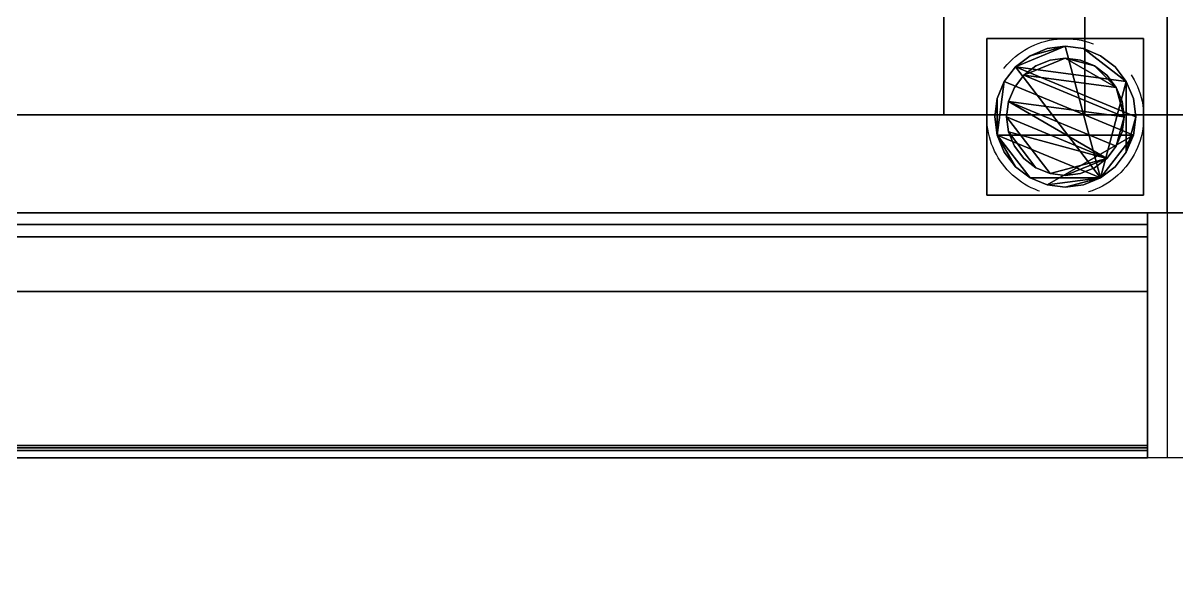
# Model space of a CAD drawing. Header units: millimetres. Extents: x -75 to 3610, y -1375 to 0.
# Drawn here: x 678 to 972.5, y -879 to -734.1 of the extents above; entities that cross this region are included whole.
import ezdxf

# ---------------------------------------------------------------- set-up
doc = ezdxf.new("R2010")
doc.units = ezdxf.units.MM
doc.linetypes.add('NASCOSTA', pattern=[0.381, 0.254, -0.127])
for name, color, linetype in [('IQ_200_2D', 1, 'Continuous'), ('IQ_200_3D', 1, 'Continuous'), ('IQ_204_2D', 7, 'Continuous'), ('IQ_204_3D', 7, 'Continuous')]:
    doc.layers.add(name, color=color, linetype=linetype)
doc.layers.add('IQ_INS_3D', color=3, linetype='Continuous', lineweight=25, plot=False)

msp = doc.modelspace()

# ---------------------------------------------------------------- linework, layer by layer
at = {"layer": 'IQ_200_2D'}
msp.add_lwpolyline([(80, -50), (3310, -50), (3310, -845), (2103, -845), (2103, -879), (1617, -879), (1617, -845), (80, -845), (80, -50)], dxfattribs=at)
at = {"layer": 'IQ_200_3D'}
for points in [[(970, -50, 2312), (80, -50, 2311.95), (80, -782.5, 2312), (970, -782.5, 2312)], [(970, -782.5, 2312), (970, -782.5, 1785), (970, -50, 1785), (970, -50, 2312)], [(3305, -50, 1785), (970, -50, 1785), (970, -782.5, 1785), (3305, -782.5, 1785)], [(3305, -757.5, 1443), (85, -757.5, 1443), (85, -117.5, 1443), (3305, -117.5, 1443)], [(3305, -117.5, 708), (85, -117.5, 708), (85, -757.5, 708), (3305, -757.5, 708)], [(3305, -782.5, 150), (85, -782.5, 150), (85, -117.5, 150), (3305, -117.5, 150)], [(3305, -757.5, 708), (85, -757.5, 708), (85, -757.5, 1443), (3305, -757.5, 1443)], [(970, -782.5, 2312), (80, -782.5, 2312), (80, -782.5, 1785), (970, -782.5, 1785)], [(965, -842.5, 188), (85, -842.5, 188), (85, -782.5, 188), (965, -782.5, 188)], [(965, -782.5, 758.13), (85, -782.5, 758.13), (85, -841.85, 774.03), (965, -841.85, 774.03)], [(3305, -782.5, 1785), (85, -782.5, 1785), (85, -782.5, 150), (3305, -782.5, 150)], [(965, -785.5, 1493), (85, -785.5, 1493), (85, -802.58, 1493), (965, -802.58, 1493)], [(965, -785.5, 763.62), (85, -785.5, 763.62), (85, -785.5, 1493), (965, -785.5, 1493)], [(965, -843.15, 775.81), (85, -843.15, 775.81), (85, -788.65, 761.21), (965, -788.65, 761.21)], [(965, -802.58, 1493), (85, -802.58, 1493), (85, -845, 1463.41), (965, -845, 1463.41)], [(965, -845, 771.62), (85, -845, 771.62), (85, -845, 190.5), (965, -845, 190.5)], [(965, -845, 1463.41), (85, -845, 1463.41), (85, -845, 778.22), (965, -845, 778.22)]]:
    msp.add_3dface(points, dxfattribs=at)
for points, invisible_edges in [([(965, -845, 190.5), (965, -842.5, 188), (965, -782.5, 188), (965, -782.5, 758.13)], 9), ([(965, -782.5, 758.13), (965, -841.85, 774.03), (965, -845, 771.62), (965, -845, 190.5)], 10), ([(965, -785.57, 763.05), (85, -785.57, 763.05), (85, -785.5, 763.62), (965, -785.5, 763.62)], 1), ([(965, -785.76, 762.52), (85, -785.76, 762.52), (85, -785.57, 763.05), (965, -785.57, 763.05)], 5), ([(965, -786.07, 762.04), (85, -786.07, 762.04), (85, -785.76, 762.52), (965, -785.76, 762.52)], 5), ([(85, -786.07, 762.04), (965, -786.07, 762.04), (965, -786.48, 761.64), (85, -786.48, 761.64)], 5), ([(965, -785.5, 1493), (965, -802.58, 1493), (965, -845, 1463.41), (965, -785.5, 763.62)], 4), ([(965, -785.5, 763.62), (965, -788.08, 761.12), (965, -786.48, 761.64), (965, -785.76, 762.52)], 15), ([(965, -785.57, 763.05), (965, -785.5, 763.62), (965, -785.76, 762.52)], 2), ([(965, -785.5, 763.62), (965, -845, 1463.41), (965, -845, 778.22), (965, -843.15, 775.81)], 13), ([(965, -788.65, 761.21), (965, -788.08, 761.12), (965, -785.5, 763.62), (965, -843.15, 775.81)], 6), ([(965, -785.76, 762.52), (965, -786.48, 761.64), (965, -786.07, 762.04)], 1), ([(965, -786.97, 761.34), (85, -786.97, 761.34), (85, -786.48, 761.64), (965, -786.48, 761.64)], 5), ([(965, -787.51, 761.17), (85, -787.51, 761.17), (85, -786.97, 761.34), (965, -786.97, 761.34)], 5), ([(965, -788.08, 761.12), (85, -788.08, 761.12), (85, -787.51, 761.17), (965, -787.51, 761.17)], 5), ([(965, -788.65, 761.21), (85, -788.65, 761.21), (85, -788.08, 761.12), (965, -788.08, 761.12)], 4), ([(965, -786.97, 761.34), (965, -786.48, 761.64), (965, -788.08, 761.12), (965, -787.51, 761.17)], 2), ([(965, -841.85, 774.03), (85, -841.85, 774.03), (85, -842.5, 774.12), (965, -842.5, 774.12)], 4), ([(965, -841.85, 774.03), (965, -842.5, 774.12), (965, -843.15, 774.03), (965, -843.75, 773.79)], 8), ([(965, -843.75, 773.79), (965, -844.27, 773.39), (965, -845, 771.62), (965, -841.85, 774.03)], 14), ([(965, -843.15, 188.09), (85, -843.15, 188.09), (85, -842.5, 188), (965, -842.5, 188)], 1), ([(965, -842.5, 774.12), (85, -842.5, 774.12), (85, -843.15, 774.03), (965, -843.15, 774.03)], 5), ([(965, -843.75, 188.33), (85, -843.75, 188.33), (85, -843.15, 188.09), (965, -843.15, 188.09)], 5), ([(965, -843.15, 774.03), (85, -843.15, 774.03), (85, -843.75, 773.79), (965, -843.75, 773.79)], 5), ([(965, -843.75, 776.06), (85, -843.75, 776.06), (85, -843.15, 775.81), (965, -843.15, 775.81)], 1), ([(85, -843.75, 188.33), (965, -843.75, 188.33), (965, -844.27, 188.73), (85, -844.27, 188.73)], 5), ([(965, -843.75, 773.79), (85, -843.75, 773.79), (85, -844.27, 773.39), (965, -844.27, 773.39)], 5), ([(965, -844.27, 776.46), (85, -844.27, 776.46), (85, -843.75, 776.06), (965, -843.75, 776.06)], 5), ([(965, -844.67, 189.25), (85, -844.67, 189.25), (85, -844.27, 188.73), (965, -844.27, 188.73)], 5), ([(965, -844.27, 773.39), (85, -844.27, 773.39), (85, -844.67, 772.87), (965, -844.67, 772.87)], 5), ([(965, -844.67, 776.97), (85, -844.67, 776.97), (85, -844.27, 776.46), (965, -844.27, 776.46)], 5), ([(965, -844.91, 189.85), (85, -844.91, 189.85), (85, -844.67, 189.25), (965, -844.67, 189.25)], 5), ([(965, -844.67, 772.87), (85, -844.67, 772.87), (85, -844.91, 772.27), (965, -844.91, 772.27)], 5), ([(965, -844.91, 777.58), (85, -844.91, 777.58), (85, -844.67, 776.97), (965, -844.67, 776.97)], 5), ([(965, -845, 190.5), (85, -845, 190.5), (85, -844.91, 189.85), (965, -844.91, 189.85)], 4), ([(965, -844.91, 772.27), (85, -844.91, 772.27), (85, -845, 771.62), (965, -845, 771.62)], 1), ([(965, -845, 778.22), (85, -845, 778.22), (85, -844.91, 777.58), (965, -844.91, 777.58)], 4), ([(965, -843.75, 188.33), (965, -843.15, 188.09), (965, -842.5, 188), (965, -845, 190.5)], 12), ([(965, -843.15, 775.81), (965, -845, 778.22), (965, -844.27, 776.46), (965, -843.75, 776.06)], 3), ([(965, -845, 190.5), (965, -844.27, 188.73), (965, -843.75, 188.33)], 13), ([(965, -844.91, 189.85), (965, -844.67, 189.25), (965, -844.27, 188.73), (965, -845, 190.5)], 4), ([(965, -844.67, 772.87), (965, -844.91, 772.27), (965, -845, 771.62), (965, -844.27, 773.39)], 4), ([(965, -844.27, 776.46), (965, -845, 778.22), (965, -844.91, 777.58), (965, -844.67, 776.97)], 1)]:
    msp.add_3dface(points, dxfattribs=dict(at, invisible_edges=invisible_edges))
at = {"layer": 'IQ_204_2D', "color": 1}
msp.add_line((970, -50), (970, -845), dxfattribs=at)
at = {"layer": 'IQ_204_2D'}
msp.add_line((80, -782.5), (3310, -782.5), dxfattribs=at)
at = {"layer": 'IQ_INS_3D', "linetype": 'NASCOSTA', "ltscale": 100}
msp.add_circle((944, -758.08), 20, dxfattribs=at)

# ---------------------------------------------------------------- meshes
at = {"layer": 'IQ_204_3D'}
mesh = msp.add_polyface(dxfattribs=at)
corners = [(913, -757.5, 956.99), (913, -709.44, 929.24), (913, -709.44, 927.94), (913, -711.74, 928.38), (913, -714.08, 928.27), (913, -716.33, 927.62), (913, -718.36, 926.46), (913, -720.07, 924.87), (913, -721.37, 922.92), (913, -722.17, 920.72), (913, -722.44, 918.4), (913, -722.17, 916.08), (913, -721.37, 913.88), (913, -720.07, 911.93), (913, -718.36, 910.34), (913, -716.33, 909.18), (913, -714.08, 908.53), (913, -711.74, 908.42), (913, -709.44, 908.86), (913, -709.44, 907.55), (913, -757.5, 879.81), (913, -137.5, 956.99), (913, -117.5, 956.99), (913, -117.5, 879.81), (913, -137.5, 879.81), (913, -185.56, 907.55), (913, -185.56, 908.86), (913, -183.26, 908.42), (913, -180.92, 908.53), (913, -178.67, 909.18), (913, -176.64, 910.34), (913, -174.93, 911.93), (913, -173.63, 913.88), (913, -172.83, 916.08), (913, -172.56, 918.4), (913, -172.83, 920.72), (913, -173.63, 922.92), (913, -174.93, 924.87), (913, -176.64, 926.46), (913, -178.67, 927.62), (913, -180.92, 928.27), (913, -183.26, 928.38), (913, -185.56, 927.94), (913, -185.56, 929.24)]
mesh.append_faces([[corners[k] for k in face] for face in [(3, 1, 2)]], dxfattribs={"vtx0": -1})
mesh.append_faces([[corners[k] for k in face] for face in [(7, 0, 6), (8, 0, 7), (9, 0, 8), (13, 20, 12), (39, 21, 38)]], dxfattribs={"vtx0": -1, "vtx1": -1})
mesh.append_faces([[corners[k] for k in face] for face in [(1, 3, 4, 0), (20, 13, 14), (20, 14, 15), (20, 15, 16), (0, 4, 5), (20, 11, 12), (21, 34, 35), (24, 29, 30), (24, 30, 31), (21, 36, 37), (21, 37, 38), (21, 39, 40), (25, 27, 28, 24)]], dxfattribs={"vtx0": -1, "vtx2": -1})
mesh.append_faces([[corners[k] for k in face] for face in [(18, 19, 17), (23, 24, 22), (26, 27, 25), (42, 43, 41)]], dxfattribs={"vtx1": -1})
mesh.append_faces([[corners[k] for k in face] for face in [(5, 6, 0), (9, 10, 0), (35, 36, 21), (33, 34, 24), (32, 33, 24), (31, 32, 24), (28, 29, 24)]], dxfattribs={"vtx1": -1, "vtx2": -1})
mesh.append_faces([[corners[k] for k in face] for face in [(21, 22, 24, 34)]], dxfattribs={"vtx1": -1, "vtx2": -1, "vtx3": -1})
mesh.append_faces([[corners[k] for k in face] for face in [(16, 17, 19, 20), (10, 11, 20, 0), (40, 41, 43, 21)]], dxfattribs={"vtx1": -1, "vtx3": -1})
mesh = msp.add_polyface(dxfattribs=at)
corners = [(949, -757.5, 956.99), (949, -757.5, 879.81), (949, -709.44, 907.55), (949, -709.44, 908.86), (949, -707.15, 909.92), (949, -705.19, 911.51), (949, -703.7, 913.55), (949, -702.76, 915.89), (949, -702.44, 918.4), (949, -702.76, 920.91), (949, -703.7, 923.25), (949, -705.19, 925.29), (949, -707.15, 926.88), (949, -709.44, 927.94), (949, -709.44, 929.24), (949, -137.5, 956.99), (949, -185.56, 929.24), (949, -185.56, 927.94), (949, -187.85, 926.88), (949, -189.81, 925.29), (949, -191.3, 923.25), (949, -192.24, 920.91), (949, -192.56, 918.4), (949, -192.24, 915.89), (949, -191.3, 913.55), (949, -189.81, 911.51), (949, -187.85, 909.92), (949, -185.56, 908.86), (949, -185.56, 907.55), (949, -137.5, 879.81), (949, -117.5, 879.81), (949, -117.5, 956.99)]
mesh.append_faces([[corners[k] for k in face] for face in [(9, 6, 7, 8), (29, 27, 28), (15, 30, 31)]], dxfattribs={"vtx0": -1})
mesh.append_faces([[corners[k] for k in face] for face in [(17, 27, 15, 16)]], dxfattribs={"vtx0": -1, "vtx1": -1})
mesh.append_faces([[corners[k] for k in face] for face in [(12, 3, 4, 11), (10, 5, 6, 9), (11, 4, 5, 10)]], dxfattribs={"vtx0": -1, "vtx2": -1})
mesh.append_faces([[corners[k] for k in face] for face in [(23, 24, 21, 22)]], dxfattribs={"vtx1": -1})
mesh.append_faces([[corners[k] for k in face] for face in [(12, 13, 3), (17, 18, 27)]], dxfattribs={"vtx1": -1, "vtx2": -1})
mesh.append_faces([[corners[k] for k in face] for face in [(29, 30, 15, 27)]], dxfattribs={"vtx1": -1, "vtx2": -1, "vtx3": -1})
mesh.append_faces([[corners[k] for k in face] for face in [(25, 26, 19, 20), (24, 25, 20, 21), (26, 27, 18, 19)]], dxfattribs={"vtx1": -1, "vtx3": -1})
mesh.append_faces([[corners[k] for k in face] for face in [(1, 2, 3, 0)]], dxfattribs={"vtx2": -1})
mesh.append_faces([[corners[k] for k in face] for face in [(13, 14, 0, 3)]], dxfattribs={"vtx2": -1, "vtx3": -1})
mesh = msp.add_polyface(dxfattribs=at)
corners = [(949, -757.5, 956.99), (949, -709.44, 929.24), (913, -709.44, 929.24), (913, -757.5, 956.99)]
mesh.append_faces([[corners[k] for k in face] for face in [(0, 1, 2, 3)]])
mesh = msp.add_polyface(dxfattribs=at)
corners = [(949, -709.44, 907.55), (949, -757.5, 879.81), (913, -757.5, 879.81), (913, -709.44, 907.55)]
mesh.append_faces([[corners[k] for k in face] for face in [(0, 1, 2, 3)]])
mesh = msp.add_polyface(dxfattribs=at)
corners = [(964, -738, 60), (964, -778, 60), (924, -778, 60), (924, -738, 60)]
mesh.append_faces([[corners[k] for k in face] for face in [(0, 1, 2, 3)]])
mesh = msp.add_polyface(dxfattribs=at)
corners = [(964, -738, 60), (924, -738, 60), (924, -738, 150), (964, -738, 150)]
mesh.append_faces([[corners[k] for k in face] for face in [(0, 1, 2, 3)]])
mesh = msp.add_polyface(dxfattribs=at)
corners = [(924, -738, 60), (924, -778, 60), (924, -778, 150), (924, -738, 150)]
mesh.append_faces([[corners[k] for k in face] for face in [(0, 1, 2, 3)]])
mesh = msp.add_polyface(dxfattribs=at)
corners = [(964, -778, 60), (964, -738, 60), (964, -738, 150), (964, -778, 150)]
mesh.append_faces([[corners[k] for k in face] for face in [(0, 1, 2, 3)]])
mesh = msp.add_polyface(dxfattribs=at)
corners = [(962, -758, 5), (961.38, -753.34, 5), (959.58, -749, 5), (956.72, -745.27, 5), (953, -742.41, 5), (948.65, -740.61, 5), (944, -740, 5), (939.34, -740.61, 5), (935, -742.41, 5), (931.27, -745.27, 5), (928.41, -749, 5), (926.61, -753.34, 5), (926, -758, 5), (926.61, -762.66, 5), (928.41, -767, 5), (931.27, -770.73, 5), (935, -773.59, 5), (939.34, -775.39, 5), (944, -776, 5), (948.65, -775.39, 5), (953, -773.59, 5), (956.72, -770.73, 5), (959.58, -767, 5), (961.38, -762.66, 5)]
mesh.append_faces([[corners[k] for k in face] for face in [(9, 20, 6, 8)]], dxfattribs={"vtx0": -1, "vtx1": -1, "vtx2": -1})
mesh.append_faces([[corners[k] for k in face] for face in [(13, 20, 9, 10)]], dxfattribs={"vtx0": -1, "vtx1": -1, "vtx3": -1})
mesh.append_faces([[corners[k] for k in face] for face in [(13, 15, 16, 20)]], dxfattribs={"vtx0": -1, "vtx2": -1, "vtx3": -1})
mesh.append_faces([[corners[k] for k in face] for face in [(20, 16, 17, 18)]], dxfattribs={"vtx0": -1, "vtx3": -1})
mesh.append_faces([[corners[k] for k in face] for face in [(14, 15, 13), (19, 20, 18)]], dxfattribs={"vtx1": -1})
mesh.append_faces([[corners[k] for k in face] for face in [(5, 6, 20, 2)]], dxfattribs={"vtx1": -1, "vtx2": -1, "vtx3": -1})
mesh.append_faces([[corners[k] for k in face] for face in [(22, 23, 0), (11, 12, 13, 10), (6, 7, 8), (3, 4, 5, 2)]], dxfattribs={"vtx2": -1})
mesh.append_faces([[corners[k] for k in face] for face in [(20, 21, 22, 2), (0, 1, 2, 22)]], dxfattribs={"vtx2": -1, "vtx3": -1})
mesh = msp.add_polyface(dxfattribs=at)
corners = [(962, -758), (961.38, -762.66), (959.58, -767), (956.72, -770.73), (953, -773.59), (948.65, -775.39), (944, -776), (939.34, -775.39), (935, -773.59), (931.27, -770.73), (928.41, -767), (926.61, -762.66), (926, -758), (926.61, -753.34), (928.41, -749), (931.27, -745.27), (935, -742.41), (939.34, -740.61), (944, -740), (948.65, -740.61), (953, -742.41), (956.72, -745.27), (959.58, -749), (961.38, -753.34)]
mesh.append_faces([[corners[k] for k in face] for face in [(8, 11, 1, 7), (7, 1, 4)]], dxfattribs={"vtx0": -1, "vtx1": -1, "vtx2": -1})
mesh.append_faces([[corners[k] for k in face] for face in [(22, 15, 18, 19)]], dxfattribs={"vtx0": -1, "vtx1": -1, "vtx3": -1})
mesh.append_faces([[corners[k] for k in face] for face in [(12, 13, 11)]], dxfattribs={"vtx1": -1})
mesh.append_faces([[corners[k] for k in face] for face in [(13, 14, 1, 11)]], dxfattribs={"vtx1": -1, "vtx2": -1, "vtx3": -1})
mesh.append_faces([[corners[k] for k in face] for face in [(14, 15, 0, 1)]], dxfattribs={"vtx1": -1, "vtx3": -1})
mesh.append_faces([[corners[k] for k in face] for face in [(16, 17, 18, 15), (9, 10, 11, 8), (2, 3, 4, 1)]], dxfattribs={"vtx2": -1})
mesh.append_faces([[corners[k] for k in face] for face in [(22, 23, 0, 15)]], dxfattribs={"vtx2": -1, "vtx3": -1})
mesh.append_faces([[corners[k] for k in face] for face in [(19, 20, 21, 22), (4, 5, 6, 7)]], dxfattribs={"vtx3": -1})
mesh = msp.add_polyface(dxfattribs=at)
corners = [(962, -758, 5), (962, -758), (961.38, -753.34), (959.58, -749), (956.72, -745.27), (953, -742.41), (948.65, -740.61), (944, -740), (939.34, -740.61), (935, -742.41), (931.27, -745.27), (928.41, -749), (926.61, -753.34), (926, -758), (926, -758, 5), (926.61, -753.34, 5), (928.41, -749, 5), (931.27, -745.27, 5), (935, -742.41, 5), (939.34, -740.61, 5), (944, -740, 5), (948.65, -740.61, 5), (953, -742.41, 5), (956.72, -745.27, 5), (959.58, -749, 5), (961.38, -753.34, 5)]
mesh.append_faces([[corners[k] for k in face] for face in [(15, 12, 13, 14), (2, 25, 0, 1)]], dxfattribs={"vtx0": -1})
mesh.append_faces([[corners[k] for k in face] for face in [(16, 11, 12, 15), (18, 9, 10, 17), (17, 10, 11, 16), (19, 8, 9, 18), (8, 19, 20, 7), (21, 6, 7, 20), (22, 5, 6, 21), (24, 3, 4, 23), (23, 4, 5, 22), (25, 2, 3, 24)]], dxfattribs={"vtx0": -1, "vtx2": -1})
mesh = msp.add_polyface(dxfattribs=at)
corners = [(959, -758, 60), (958.49, -754.12, 60), (956.99, -750.5, 60), (954.6, -747.39, 60), (951.5, -745.01, 60), (947.88, -743.51, 60), (944, -743, 60), (940.11, -743.51, 60), (936.5, -745.01, 60), (933.39, -747.39, 60), (931.01, -750.5, 60), (929.51, -754.12, 60), (929, -758, 60), (929.51, -761.88, 60), (931.01, -765.5, 60), (933.39, -768.61, 60), (936.5, -770.99, 60), (940.11, -772.49, 60), (944, -773, 60), (947.88, -772.49, 60), (951.5, -770.99, 60), (954.6, -768.61, 60), (956.99, -765.5, 60), (958.49, -761.88, 60)]
mesh.append_faces([[corners[k] for k in face] for face in [(9, 6, 7, 8), (6, 4, 5)]], dxfattribs={"vtx0": -1})
mesh.append_faces([[corners[k] for k in face] for face in [(2, 6, 9, 0)]], dxfattribs={"vtx0": -1, "vtx1": -1, "vtx2": -1, "vtx3": -1})
mesh.append_faces([[corners[k] for k in face] for face in [(21, 12, 17, 18)]], dxfattribs={"vtx0": -1, "vtx1": -1, "vtx3": -1})
mesh.append_faces([[corners[k] for k in face] for face in [(1, 2, 0)]], dxfattribs={"vtx1": -1})
mesh.append_faces([[corners[k] for k in face] for face in [(16, 17, 12, 13), (21, 22, 11, 12)]], dxfattribs={"vtx1": -1, "vtx3": -1})
mesh.append_faces([[corners[k] for k in face] for face in [(14, 15, 16, 13)]], dxfattribs={"vtx2": -1})
mesh.append_faces([[corners[k] for k in face] for face in [(22, 23, 0, 11), (9, 10, 11, 0), (2, 3, 4, 6)]], dxfattribs={"vtx2": -1, "vtx3": -1})
mesh.append_faces([[corners[k] for k in face] for face in [(18, 19, 20, 21)]], dxfattribs={"vtx3": -1})
mesh = msp.add_polyface(dxfattribs=at)
corners = [(959, -758, 5), (958.49, -761.88, 5), (956.99, -765.5, 5), (954.6, -768.61, 5), (951.5, -770.99, 5), (947.88, -772.49, 5), (944, -773, 5), (940.11, -772.49, 5), (936.5, -770.99, 5), (933.39, -768.61, 5), (931.01, -765.5, 5), (929.51, -761.88, 5), (929, -758, 5), (929.51, -754.12, 5), (931.01, -750.5, 5), (933.39, -747.39, 5), (936.5, -745.01, 5), (940.11, -743.51, 5), (944, -743, 5), (947.88, -743.51, 5), (951.5, -745.01, 5), (954.6, -747.39, 5), (956.99, -750.5, 5), (958.49, -754.12, 5)]
mesh.append_faces([[corners[k] for k in face] for face in [(2, 0, 1)]], dxfattribs={"vtx0": -1})
mesh.append_faces([[corners[k] for k in face] for face in [(13, 3, 11, 12), (7, 3, 6)]], dxfattribs={"vtx0": -1, "vtx1": -1})
mesh.append_faces([[corners[k] for k in face] for face in [(22, 15, 18, 20)]], dxfattribs={"vtx0": -1, "vtx1": -1, "vtx2": -1, "vtx3": -1})
mesh.append_faces([[corners[k] for k in face] for face in [(13, 0, 2, 3)]], dxfattribs={"vtx0": -1, "vtx1": -1, "vtx3": -1})
mesh.append_faces([[corners[k] for k in face] for face in [(17, 18, 15, 16), (21, 22, 20)]], dxfattribs={"vtx1": -1})
mesh.append_faces([[corners[k] for k in face] for face in [(7, 8, 11, 3)]], dxfattribs={"vtx1": -1, "vtx2": -1, "vtx3": -1})
mesh.append_faces([[corners[k] for k in face] for face in [(18, 19, 20), (9, 10, 11, 8), (4, 5, 6, 3)]], dxfattribs={"vtx2": -1})
mesh.append_faces([[corners[k] for k in face] for face in [(13, 14, 15, 0), (22, 23, 0, 15)]], dxfattribs={"vtx2": -1, "vtx3": -1})
mesh = msp.add_polyface(dxfattribs=at)
corners = [(959, -758, 60), (959, -758, 5), (958.49, -754.12, 5), (956.99, -750.5, 5), (954.6, -747.39, 5), (951.5, -745.01, 5), (947.88, -743.51, 5), (944, -743, 5), (940.11, -743.51, 5), (936.5, -745.01, 5), (933.39, -747.39, 5), (931.01, -750.5, 5), (929.51, -754.12, 5), (929, -758, 5), (929, -758, 60), (929.51, -754.12, 60), (931.01, -750.5, 60), (933.39, -747.39, 60), (936.5, -745.01, 60), (940.11, -743.51, 60), (944, -743, 60), (947.88, -743.51, 60), (951.5, -745.01, 60), (954.6, -747.39, 60), (956.99, -750.5, 60), (958.49, -754.12, 60)]
mesh.append_faces([[corners[k] for k in face] for face in [(15, 12, 13, 14)]], dxfattribs={"vtx0": -1})
mesh.append_faces([[corners[k] for k in face] for face in [(16, 11, 12, 15)]], dxfattribs={"vtx0": -1, "vtx2": -1})
mesh.append_faces([[corners[k] for k in face] for face in [(1, 2, 25, 0)]], dxfattribs={"vtx1": -1})
mesh.append_faces([[corners[k] for k in face] for face in [(8, 9, 18, 19), (7, 8, 19, 20), (16, 17, 10, 11), (9, 10, 17, 18), (5, 6, 21, 22), (4, 5, 22, 23), (2, 3, 24, 25), (3, 4, 23, 24), (20, 21, 6, 7)]], dxfattribs={"vtx1": -1, "vtx3": -1})
mesh = msp.add_polyface(dxfattribs=at)
corners = [(926, -758, 5), (926, -758), (926.61, -762.66), (928.41, -767), (931.27, -770.73), (935, -773.59), (939.34, -775.39), (944, -776), (948.65, -775.39), (953, -773.59), (956.72, -770.73), (959.58, -767), (961.38, -762.66), (962, -758), (962, -758, 5), (961.38, -762.66, 5), (959.58, -767, 5), (956.72, -770.73, 5), (953, -773.59, 5), (948.65, -775.39, 5), (944, -776, 5), (939.34, -775.39, 5), (935, -773.59, 5), (931.27, -770.73, 5), (928.41, -767, 5), (926.61, -762.66, 5)]
mesh.append_faces([[corners[k] for k in face] for face in [(15, 12, 13, 14), (2, 25, 0, 1)]], dxfattribs={"vtx0": -1})
mesh.append_faces([[corners[k] for k in face] for face in [(16, 11, 12, 15), (18, 9, 10, 17), (17, 10, 11, 16), (19, 8, 9, 18), (8, 19, 20, 7), (21, 6, 7, 20), (22, 5, 6, 21), (24, 3, 4, 23), (23, 4, 5, 22), (25, 2, 3, 24)]], dxfattribs={"vtx0": -1, "vtx2": -1})
mesh = msp.add_polyface(dxfattribs=at)
corners = [(929, -758, 60), (929, -758, 5), (929.51, -761.88, 5), (931.01, -765.5, 5), (933.39, -768.61, 5), (936.5, -770.99, 5), (940.11, -772.49, 5), (944, -773, 5), (947.88, -772.49, 5), (951.5, -770.99, 5), (954.6, -768.61, 5), (956.99, -765.5, 5), (958.49, -761.88, 5), (959, -758, 5), (959, -758, 60), (958.49, -761.88, 60), (956.99, -765.5, 60), (954.6, -768.61, 60), (951.5, -770.99, 60), (947.88, -772.49, 60), (944, -773, 60), (940.11, -772.49, 60), (936.5, -770.99, 60), (933.39, -768.61, 60), (931.01, -765.5, 60), (929.51, -761.88, 60)]
mesh.append_faces([[corners[k] for k in face] for face in [(1, 2, 25, 0)]], dxfattribs={"vtx1": -1})
mesh.append_faces([[corners[k] for k in face] for face in [(11, 12, 15, 16), (10, 11, 16, 17), (8, 9, 18, 19), (9, 10, 17, 18), (7, 8, 19, 20), (5, 6, 21, 22), (4, 5, 22, 23), (2, 3, 24, 25), (3, 4, 23, 24), (20, 21, 6, 7)]], dxfattribs={"vtx1": -1, "vtx3": -1})
mesh.append_faces([[corners[k] for k in face] for face in [(12, 13, 14, 15)]], dxfattribs={"vtx3": -1})
mesh = msp.add_polyface(dxfattribs=at)
corners = [(924, -778, 60), (964, -778, 60), (964, -778, 150), (924, -778, 150)]
mesh.append_faces([[corners[k] for k in face] for face in [(0, 1, 2, 3)]])

doc.saveas('drawing.dxf')
